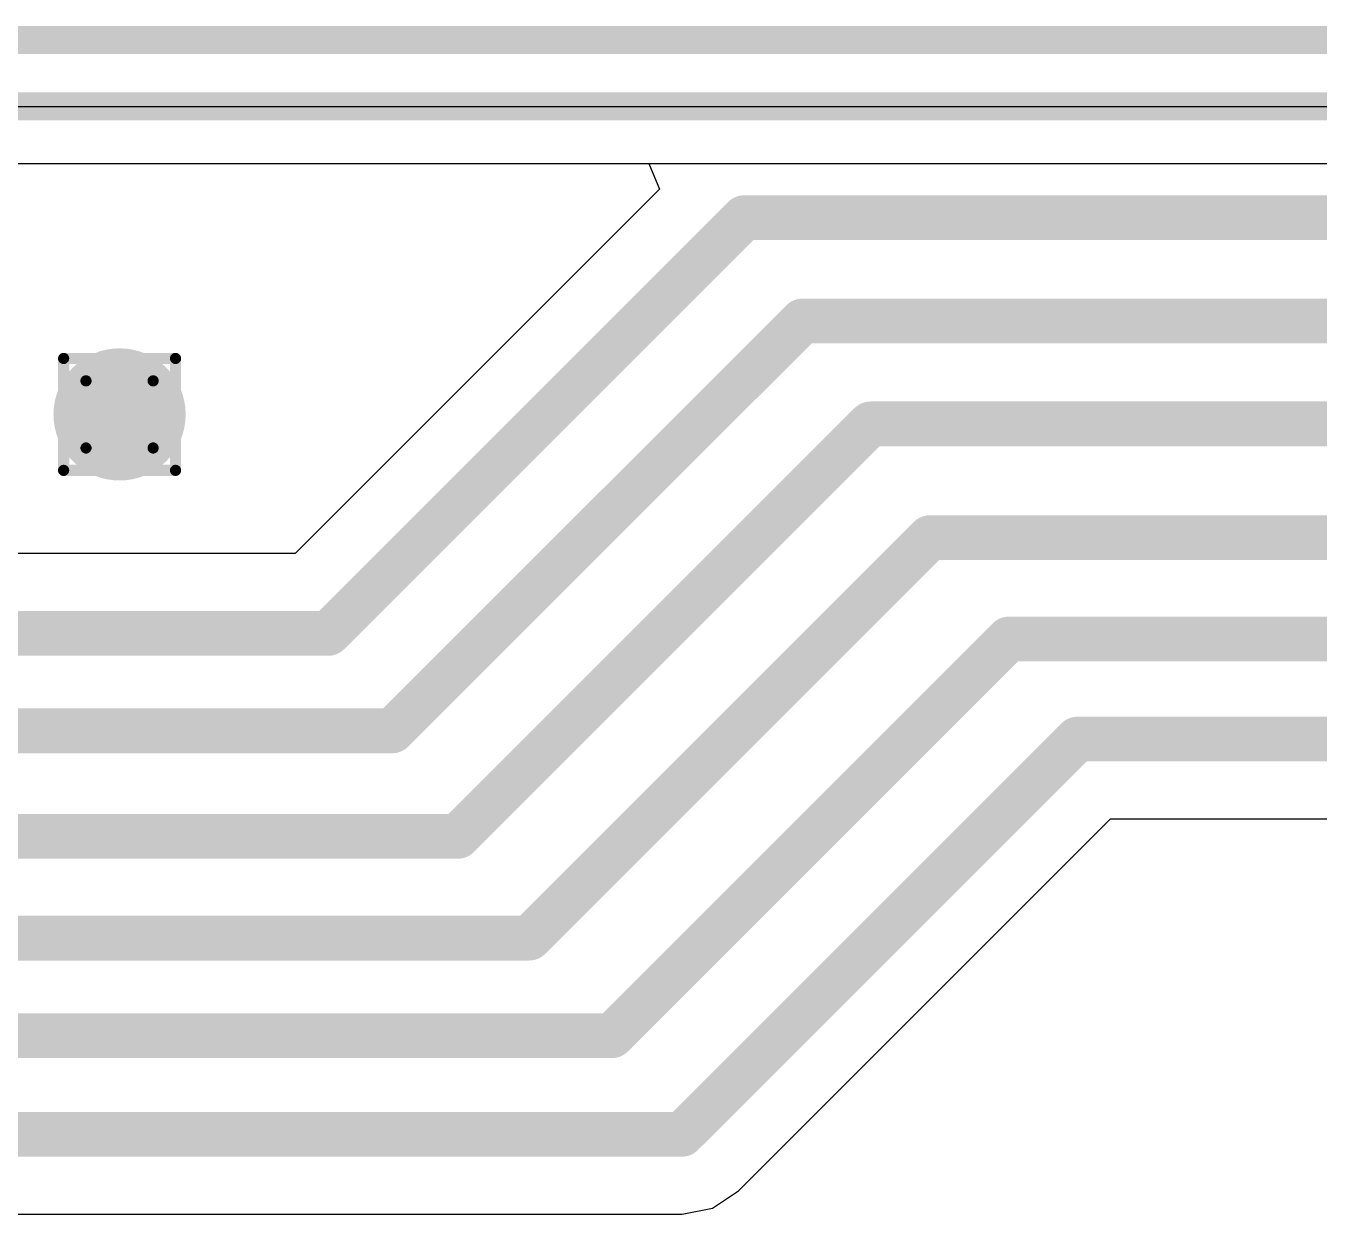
# Model space of a CAD drawing. Header units: inches. Extents: x 0 to 355, y -10 to 78.
# Drawn here: x 72.6 to 78.47, y 3.61 to 9.01 of the extents above; entities that cross this region are included whole.
import ezdxf

# ---------------------------------------------------------------- set-up
doc = ezdxf.new("R2010")
doc.units = ezdxf.units.IN
for name, color, linetype in [('Board Outline', 216, 'Continuous'), ('Bottom Layer', 5, 'Continuous'), ('Drill Drawing', 1, 'Continuous'), ('Multi-Layer', 9, 'Continuous'), ('Top Layer', 1, 'Continuous'), ('Top Overlay', 2, 'Continuous'), ('Via Holes', 16, 'Continuous')]:
    doc.layers.add(name, color=color, linetype=linetype)

# ---------------------------------------------------------------- blocks, each defined once
blk = doc.blocks.new('PAW3395DM_21')
at = {"layer": 'Top Overlay'}
blk.add_lwpolyline([(-4.5000037, -8.100021899999998, 0.127, 0.127, 0), (4.5000037, -8.100021899999998, 0.127, 0.127, 0)], format="xyseb", dxfattribs=at)

msp = doc.modelspace()

# ---------------------------------------------------------------- hatches: boundary and pattern name
at = {"layer": 'Bottom Layer'}
h = msp.add_hatch(color=5, dxfattribs=at)
edge = h.paths.add_edge_path()
edge.add_arc((73.02499999999999, 7.24300304), 0.2999994, 0, 360)
at = {"layer": 'Top Layer'}
h = msp.add_hatch(color=1, dxfattribs=at)
edge = h.paths.add_edge_path()
edge.add_arc((73.02499999999999, 7.24300304), 0.2999994, 0, 360)
at = {"layer": 'Via Holes'}
h = msp.add_hatch(color=7, dxfattribs=at)
edge = h.paths.add_edge_path()
edge.add_arc((73.02499999999999, 7.24300304), 0.1499997, 0, 360)

# ---------------------------------------------------------------- linework, layer by layer
at = {"layer": 'Board Outline'}
msp.add_lwpolyline([(72.2529416, 8.641562599999999, 0.127, 0.127, 0), (80.85292439999999, 8.641562599999999, 0.127, 0.127, 0)], format="xyseb", dxfattribs=at)
at = {"layer": 'Bottom Layer'}
msp.add_line((72.2529416, 8.38258674), (80.85292439999999, 8.38258674), dxfattribs=at)
at = {"layer": 'Drill Drawing'}
for points in [[(72.771, 7.49700304, 0.0508, 0.0508, 0), (73.279, 7.49700304, 0.0508, 0.0508, 0)], [(72.771, 6.98900304, 0.0508, 0.0508, 0), (72.771, 7.49700304, 0.0508, 0.0508, 0)], [(73.279, 6.98900304, 0.0508, 0.0508, 0), (73.279, 7.49700304, 0.0508, 0.0508, 0)], [(72.8726, 7.39540304, 0.0508, 0.0508, 0), (73.17739999999999, 7.39540304, 0.0508, 0.0508, 0)], [(72.8726, 7.09060304, 0.0508, 0.0508, 0), (72.8726, 7.39540304, 0.0508, 0.0508, 0)], [(73.17739999999999, 7.09060304, 0.0508, 0.0508, 0), (73.17739999999999, 7.39540304, 0.0508, 0.0508, 0)], [(72.8726, 7.09060304, 0.0508, 0.0508, 0), (73.17739999999999, 7.09060304, 0.0508, 0.0508, 0)], [(72.771, 6.98900304, 0.0508, 0.0508, 0), (73.279, 6.98900304, 0.0508, 0.0508, 0)]]:
    msp.add_lwpolyline(points, format="xyseb", dxfattribs=at)
for points in [[(72.75829999999999, 7.49700304, 0.0254, 0.0254, 1), (72.7837, 7.49700304, 0.0254, 0.0254, 1)], [(72.75829999999999, 7.49700304, 0.0254, 0.0254, 1), (72.7837, 7.49700304, 0.0254, 0.0254, 1)], [(73.2663, 7.49700304, 0.0254, 0.0254, 1), (73.29169999999999, 7.49700304, 0.0254, 0.0254, 1)], [(73.2663, 7.49700304, 0.0254, 0.0254, 1), (73.29169999999999, 7.49700304, 0.0254, 0.0254, 1)], [(72.8599, 7.39540304, 0.0254, 0.0254, 1), (72.8853, 7.39540304, 0.0254, 0.0254, 1)], [(72.8599, 7.39540304, 0.0254, 0.0254, 1), (72.8853, 7.39540304, 0.0254, 0.0254, 1)], [(73.1647, 7.39540304, 0.0254, 0.0254, 1), (73.1901, 7.39540304, 0.0254, 0.0254, 1)], [(73.1647, 7.39540304, 0.0254, 0.0254, 1), (73.1901, 7.39540304, 0.0254, 0.0254, 1)], [(72.8599, 7.09060304, 0.0254, 0.0254, 1), (72.8853, 7.09060304, 0.0254, 0.0254, 1)], [(72.8599, 7.09060304, 0.0254, 0.0254, 1), (72.8853, 7.09060304, 0.0254, 0.0254, 1)], [(73.1647, 7.09060304, 0.0254, 0.0254, 1), (73.1901, 7.09060304, 0.0254, 0.0254, 1)], [(73.1647, 7.09060304, 0.0254, 0.0254, 1), (73.1901, 7.09060304, 0.0254, 0.0254, 1)], [(72.75829999999999, 6.98900304, 0.0254, 0.0254, 1), (72.7837, 6.98900304, 0.0254, 0.0254, 1)], [(72.75829999999999, 6.98900304, 0.0254, 0.0254, 1), (72.7837, 6.98900304, 0.0254, 0.0254, 1)], [(73.2663, 6.98900304, 0.0254, 0.0254, 1), (73.29169999999999, 6.98900304, 0.0254, 0.0254, 1)], [(73.2663, 6.98900304, 0.0254, 0.0254, 1), (73.29169999999999, 6.98900304, 0.0254, 0.0254, 1)]]:
    msp.add_lwpolyline(points, format="xyseb", close=True, dxfattribs=at)
at = {"layer": 'Multi-Layer'}
msp.add_line((72.2529416, 8.641562599999999), (80.85292439999999, 8.641562599999999), dxfattribs=at)
at = {"layer": 'Top Layer'}
for p, q in [((72.2529416, 8.38258674), (75.42740058, 8.38258674)), ((75.42740058, 8.38258674), (75.47600347999999, 8.26525398)), ((75.47600347999999, 8.26525398), (73.82202659999999, 6.611279639999999)), ((73.82202659999999, 6.611279639999999), (54.92539688, 6.611279639999999)), ((75.83442796, 3.71862604), (77.52221985999999, 5.40642048)), ((77.52221985999999, 5.40642048), (79.514827, 5.40642048)), ((75.71680056, 3.64003336), (75.83442796, 3.71862604)), ((75.57805306, 3.61243118), (75.71680056, 3.64003336)), ((71.64309522, 3.61243372), (75.57804036, 3.61243372)), ((75.57804036, 3.61243372), (75.57805306, 3.61243118))]:
    msp.add_line(p, q, dxfattribs=at)
for points in [[(73.97220918, 6.248712419999999, 0.2032, 0.2032, 0), (75.85958158, 8.136084819999999, 0.2032, 0.2032, 0)], [(75.85958158, 8.136084819999999, 0.2032, 0.2032, 0), (81.50904195999999, 8.136084819999999, 0.2032, 0.2032, 0)], [(74.26338969999999, 5.806473019999999, 0.2032, 0.2032, 0), (76.1239143, 7.66699762, 0.2032, 0.2032, 0)], [(76.1239143, 7.66699762, 0.2032, 0.2032, 0), (81.744947, 7.66699762, 0.2032, 0.2032, 0)], [(74.56038681999999, 5.32741886, 0.2032, 0.2032, 0), (76.4330323, 7.20006434, 0.2032, 0.2032, 0)], [(76.4330323, 7.20006434, 0.2032, 0.2032, 0), (82.23033084, 7.20006434, 0.2032, 0.2032, 0)], [(74.88449082, 4.865463979999999, 0.2032, 0.2032, 0), (76.70241454, 6.6833877, 0.2032, 0.2032, 0)], [(76.70241454, 6.6833877, 0.2032, 0.2032, 0), (82.69050772, 6.6833877, 0.2032, 0.2032, 0)], [(54.77521683999999, 6.248712419999999, 0.2032, 0.2032, 0), (73.97220918, 6.248712419999999, 0.2032, 0.2032, 0)], [(75.25965898, 4.42223398, 0.2032, 0.2032, 0), (77.06082885999999, 6.223403859999999, 0.2032, 0.2032, 0)], [(77.06082885999999, 6.223403859999999, 0.2032, 0.2032, 0), (83.20807844, 6.223403859999999, 0.2032, 0.2032, 0)], [(54.50202968, 5.806473019999999, 0.2032, 0.2032, 0), (74.26338969999999, 5.806473019999999, 0.2032, 0.2032, 0)], [(75.57805306, 3.97500094, 0.2032, 0.2032, 0), (77.37203982, 5.7689877, 0.2032, 0.2032, 0)], [(77.37203982, 5.7689877, 0.2032, 0.2032, 0), (82.30653084, 5.7689877, 0.2032, 0.2032, 0)], [(54.23303352, 5.32741886, 0.2032, 0.2032, 0), (74.56038681999999, 5.32741886, 0.2032, 0.2032, 0)], [(54.00464688, 4.865463979999999, 0.2032, 0.2032, 0), (74.88449082, 4.865463979999999, 0.2032, 0.2032, 0)], [(53.80010576, 4.42223398, 0.2032, 0.2032, 0), (75.25965898, 4.42223398, 0.2032, 0.2032, 0)], [(53.55886672, 3.97500094, 0.2032, 0.2032, 0), (75.57805306, 3.97500094, 0.2032, 0.2032, 0)]]:
    msp.add_lwpolyline(points, format="xyseb", dxfattribs=at)
for points in [[(75.80878158, 8.136084819999999, 0.1016, 0.1016, 1), (75.91038157999999, 8.136084819999999, 0.1016, 0.1016, 1)], [(75.80878158, 8.136084819999999, 0.1016, 0.1016, 1), (75.91038157999999, 8.136084819999999, 0.1016, 0.1016, 1)], [(76.07311429999999, 7.66699762, 0.1016, 0.1016, 1), (76.17471429999999, 7.66699762, 0.1016, 0.1016, 1)], [(76.07311429999999, 7.66699762, 0.1016, 0.1016, 1), (76.17471429999999, 7.66699762, 0.1016, 0.1016, 1)], [(76.3822323, 7.20006434, 0.1016, 0.1016, 1), (76.4838323, 7.20006434, 0.1016, 0.1016, 1)], [(76.3822323, 7.20006434, 0.1016, 0.1016, 1), (76.4838323, 7.20006434, 0.1016, 0.1016, 1)], [(76.65161454, 6.6833877, 0.1016, 0.1016, 1), (76.75321454, 6.6833877, 0.1016, 0.1016, 1)], [(76.65161454, 6.6833877, 0.1016, 0.1016, 1), (76.75321454, 6.6833877, 0.1016, 0.1016, 1)], [(73.92140918, 6.248712419999999, 0.1016, 0.1016, 1), (74.02300918, 6.248712419999999, 0.1016, 0.1016, 1)], [(73.92140918, 6.248712419999999, 0.1016, 0.1016, 1), (74.02300918, 6.248712419999999, 0.1016, 0.1016, 1)], [(77.01002885999999, 6.223403859999999, 0.1016, 0.1016, 1), (77.11162886, 6.223403859999999, 0.1016, 0.1016, 1)], [(77.01002885999999, 6.223403859999999, 0.1016, 0.1016, 1), (77.11162886, 6.223403859999999, 0.1016, 0.1016, 1)], [(74.2125897, 5.806473019999999, 0.1016, 0.1016, 1), (74.3141897, 5.806473019999999, 0.1016, 0.1016, 1)], [(74.2125897, 5.806473019999999, 0.1016, 0.1016, 1), (74.3141897, 5.806473019999999, 0.1016, 0.1016, 1)], [(77.32123982, 5.7689877, 0.1016, 0.1016, 1), (77.42283982, 5.7689877, 0.1016, 0.1016, 1)], [(77.32123982, 5.7689877, 0.1016, 0.1016, 1), (77.42283982, 5.7689877, 0.1016, 0.1016, 1)], [(74.50958682, 5.32741886, 0.1016, 0.1016, 1), (74.61118681999999, 5.32741886, 0.1016, 0.1016, 1)], [(74.50958682, 5.32741886, 0.1016, 0.1016, 1), (74.61118681999999, 5.32741886, 0.1016, 0.1016, 1)], [(74.83369081999999, 4.865463979999999, 0.1016, 0.1016, 1), (74.93529081999999, 4.865463979999999, 0.1016, 0.1016, 1)], [(74.83369081999999, 4.865463979999999, 0.1016, 0.1016, 1), (74.93529081999999, 4.865463979999999, 0.1016, 0.1016, 1)], [(75.20885898, 4.42223398, 0.1016, 0.1016, 1), (75.31045897999999, 4.42223398, 0.1016, 0.1016, 1)], [(75.20885898, 4.42223398, 0.1016, 0.1016, 1), (75.31045897999999, 4.42223398, 0.1016, 0.1016, 1)], [(75.52725305999999, 3.97500094, 0.1016, 0.1016, 1), (75.62885306, 3.97500094, 0.1016, 0.1016, 1)], [(75.52725305999999, 3.97500094, 0.1016, 0.1016, 1), (75.62885306, 3.97500094, 0.1016, 0.1016, 1)]]:
    msp.add_lwpolyline(points, format="xyseb", close=True, dxfattribs=at)

# ---------------------------------------------------------------- block references
msp.add_blockref('PAW3395DM_21', (76.5529203, 17.04351176))

doc.saveas('drawing.dxf')
